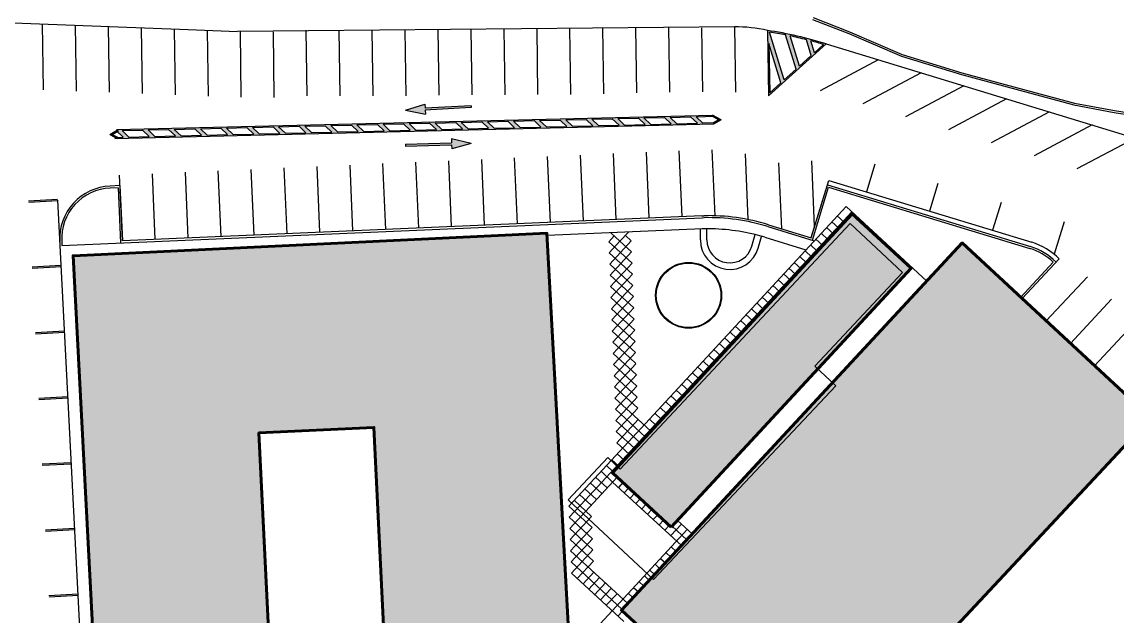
# Model space of a CAD drawing. Header units: millimetres. Extents: x 34038 to 35840, y 10511 to 10922.
# Drawn here: x 34283.9 to 34367, y 10828.1 to 10873.2 of the extents above; entities that cross this region are included whole.
import ezdxf

# ---------------------------------------------------------------- set-up
doc = ezdxf.new("R2010")
doc.units = ezdxf.units.MM
for name, color, linetype in [('GUIA', 7, 'Continuous'), ('MANTER', 150, 'Continuous'), ('MURO', 2, 'Continuous'), ('PINTURA AMARELA', 50, 'Continuous'), ('PINTURA BRANCA', 7, 'Continuous')]:
    doc.layers.add(name, color=color, linetype=linetype)
doc.layers.add('PROJEÇÃO DAS EDIFICAÇÕES', color=4, linetype='Continuous', lineweight=60)

msp = doc.modelspace()

# ---------------------------------------------------------------- hatches: boundary and pattern name
h = msp.add_hatch(color=256)
edge = h.paths.add_edge_path(flags=16)
edge.add_line((34341.7356025606, 10868.78863639218), (34340.62967386928, 10872.4165102948))
edge.add_arc((34335.93753673221, 10842.64604690482), 30.13796013945174, 78.69428869806109, 81.04326442354869, ccw=False)
edge.add_line((34341.84589973313, 10872.19918359141), (34342.63810395905, 10869.6004472901))
edge.add_line((34342.63810395905, 10869.6004472901), (34341.7356025606, 10868.78863639218))
h.paths.add_polyline_path([(34341.48946581557, 10868.56723342001), (34340.58169802777, 10871.54506290655), (34340.63463012697, 10867.79829840327)], flags=16)
edge = h.paths.add_edge_path()
edge.add_line((34344.92041368011, 10871.51890881932), (34340.53775144958, 10867.57665125964))
edge.add_line((34340.53775144959, 10867.57665125964), (34340.46759331721, 10872.54274941081))
edge.add_arc((34335.93753673221, 10842.64604690482), 30.23796013945174, 72.71812385419332, 81.38387750581688, ccw=False)
edge = h.paths.add_edge_path(flags=16)
edge.add_line((34343.78674210254, 10870.63366116019), (34343.41878707563, 10871.84069598074))
edge.add_arc((34335.93753673221, 10842.64604690482), 30.13796013945174, 75.62699752681537, 78.04478787051555)
edge.add_line((34342.18052516799, 10872.13030943177), (34342.88424070409, 10869.82185026227))
edge.add_line((34342.88424070409, 10869.82185026227), (34343.78674210254, 10870.63366116019))
edge = h.paths.add_edge_path(flags=16)
edge.add_line((34344.03287884757, 10870.85506413235), (34343.75969615145, 10871.75120904811))
edge.add_arc((34335.93753673247, 10842.64604690573), 30.13796013850405, 73.0530005150627, 74.95692919526351, ccw=False)
edge.add_line((34344.72235928957, 10871.47526010954), (34344.03287884757, 10870.85506413235))
for points in [[(34313.00716672142, 10866.48758730877), (34314.48469110008, 10866.94316025625), (34314.50091544884, 10866.64359929332), (34317.9957933496, 10866.83288336225), (34318.00390552399, 10866.68310288079), (34314.50902762322, 10866.49381881186), (34314.52525197199, 10866.19425784894)], [(34318.00537868206, 10863.9712000302), (34316.49588717134, 10864.30595423713), (34316.50390950937, 10864.00606151949), (34313.00516113691, 10863.91246757588), (34313.00917230592, 10863.76252121707), (34316.50792067838, 10863.85611516067), (34316.5159430164, 10863.55622244303)]]:
    msp.add_hatch(color=256).paths.add_polyline_path(points)
at = {"layer": 'MANTER'}
h = msp.add_hatch(color=170, dxfattribs=at)
h.dxf.hatch_style = 1
h.paths.add_polyline_path([(34328.70581433846, 10838.95768252281), (34330.93066963689, 10836.89162941968), (34349.11909891979, 10856.55930161624), (34346.87993176775, 10858.62516821286)])
h = msp.add_hatch(color=170, dxfattribs=at)
h.dxf.hatch_style = 1
h.paths.add_polyline_path([(34323.74329972029, 10857.15203635561), (34287.79418813705, 10855.43689553392), (34290.71862402627, 10799.68418662872), (34303.32285846674, 10800.29662328653), (34302.6239905159, 10814.67965438527), (34303.22328347835, 10814.70877388322), (34301.8975141541, 10841.99373007245), (34310.61971625318, 10842.4098684474), (34311.93178877336, 10815.40679892759), (34312.4922614161, 10815.43392260664), (34313.23965878603, 10800.85300571706), (34326.75591983976, 10801.5071156574)])
h = msp.add_hatch(color=170, dxfattribs=at)
h.dxf.hatch_style = 1
h.paths.add_polyline_path([(34362.36748617896, 10849.79214932854), (34355.23858878617, 10856.41162793499), (34329.38951992158, 10828.52255845835), (34336.50906910486, 10821.94373210104)])
h = msp.add_hatch(color=170, dxfattribs=at)
h.dxf.hatch_style = 1
h.paths.add_polyline_path([(34351.35826607184, 10854.49343501962), (34349.11909891979, 10856.55930161624), (34330.93066963689, 10836.89162941968), (34333.1555249353, 10834.82557631656)])
h = msp.add_hatch(color=170, dxfattribs=at)
h.dxf.hatch_style = 1
h.paths.add_polyline_path([(34369.54757086705, 10843.12514118315), (34362.36748617896, 10849.79214932854), (34336.50906910486, 10821.94373210104), (34343.62861828814, 10815.36490574374)])
at = {"layer": 'PINTURA AMARELA'}
h = msp.add_hatch(color=7, dxfattribs=at)
h.paths.add_polyline_path([(34333.08001073092, 10865.94636784261), (34334.63518839685, 10865.98407125963), (34335.1471285349, 10865.49636586379), (34333.59195086212, 10865.45866272944)], flags=16)
h.paths.add_polyline_path([(34331.10069333306, 10865.89838202653), (34332.655870999, 10865.93608544355), (34333.1678111302, 10865.44838033039), (34331.61263346426, 10865.41067691337)], flags=16)
h.paths.add_polyline_path([(34329.1213759352, 10865.85039621045), (34330.67655360114, 10865.88809962747), (34331.18849373234, 10865.40039451431), (34329.63331606641, 10865.36269109729)], flags=16)
h.paths.add_polyline_path([(34327.14205853735, 10865.80241039438), (34328.69723620328, 10865.8401138114), (34329.20917633448, 10865.35240869824), (34327.65399866855, 10865.31470528121)], flags=16)
h.paths.add_polyline_path([(34325.16274113949, 10865.7544245783), (34326.71791880543, 10865.79212799532), (34327.22985893663, 10865.30442288216), (34325.67468127069, 10865.26671946514)], flags=16)
h.paths.add_polyline_path([(34323.18342374163, 10865.70643876222), (34324.73860140757, 10865.74414217925), (34325.25054153876, 10865.25643706608), (34323.69536387283, 10865.21873364906)], flags=16)
h.paths.add_polyline_path([(34321.20410634378, 10865.65845294615), (34322.75928400971, 10865.69615636317), (34323.27122414091, 10865.20845125001), (34321.71604647498, 10865.17074783298)], flags=16)
h.paths.add_polyline_path([(34319.22478894592, 10865.61046713007), (34320.77996661185, 10865.64817054709), (34321.29190674306, 10865.16046543393), (34319.73672907712, 10865.12276201691)], flags=16)
h.paths.add_polyline_path([(34317.24547154806, 10865.56248131399), (34318.800649214, 10865.60018473102), (34319.31258934519, 10865.11247961786), (34317.75741167926, 10865.07477620083)], flags=16)
h.paths.add_polyline_path([(34315.26615415021, 10865.51449549792), (34316.82133181614, 10865.55219891494), (34317.33327194734, 10865.06449380178), (34315.77809428141, 10865.02679038476)], flags=16)
h.paths.add_polyline_path([(34313.28683675235, 10865.46650968184), (34314.84201441828, 10865.50421309886), (34315.35395454949, 10865.0165079857), (34313.79877688355, 10864.97880456868)], flags=16)
h.paths.add_polyline_path([(34311.30751935449, 10865.41852386576), (34312.86269702043, 10865.45622728279), (34313.37463715162, 10864.96852216963), (34311.81945948569, 10864.9308187526)], flags=16)
h.paths.add_polyline_path([(34309.32820195664, 10865.37053804969), (34310.88337962257, 10865.40824146671), (34311.39531975377, 10864.92053635355), (34309.84014208784, 10864.88283293653)], flags=16)
h.paths.add_polyline_path([(34307.34888455878, 10865.32255223361), (34308.90406222471, 10865.36025565063), (34309.41600235591, 10864.87255053747), (34307.86082468997, 10864.83484712045)], flags=16)
h.paths.add_polyline_path([(34305.36956716092, 10865.27456641753), (34306.92474482686, 10865.31226983456), (34307.43668495805, 10864.8245647214), (34305.88150729212, 10864.78686130437)], flags=16)
h.paths.add_polyline_path([(34303.39024976306, 10865.22658060146), (34304.945427429, 10865.26428401848), (34305.4573675602, 10864.77657890532), (34303.90218989427, 10864.7388754883)], flags=16)
h.paths.add_polyline_path([(34301.41093236521, 10865.17859478538), (34302.96611003114, 10865.2162982024), (34303.47805016234, 10864.72859308924), (34301.92287249641, 10864.69088967222)], flags=16)
h.paths.add_polyline_path([(34299.43161496735, 10865.1306089693), (34300.98679263329, 10865.16831238633), (34301.49873276448, 10864.68060727317), (34299.94355509855, 10864.64290385614)], flags=16)
h.paths.add_polyline_path([(34297.45229756949, 10865.08262315323), (34299.00747523543, 10865.12032657025), (34299.51941536662, 10864.63262145709), (34297.9642377007, 10864.59491804007)], flags=16)
h.paths.add_polyline_path([(34295.47298017164, 10865.03463733715), (34297.02815783757, 10865.07234075418), (34297.54009796877, 10864.58463564101), (34295.98492030284, 10864.54693222399)], flags=16)
h.paths.add_polyline_path([(34293.49366277378, 10864.98665152108), (34295.04884043971, 10865.0243549381), (34295.56078057092, 10864.53664982494), (34294.00560290498, 10864.49894640791)], flags=16)
h.paths.add_polyline_path([(34291.51434537592, 10864.938665705), (34293.06952304186, 10864.97636912202), (34293.58146317305, 10864.48866400886), (34292.02628550712, 10864.45096059184)], flags=16)
edge = h.paths.add_edge_path(flags=17)
edge.add_line((34290.56515165958, 10864.9156540974), (34290.56609116179, 10864.91567687434))
edge.add_line((34290.66270304969, 10865.01804847943), (34290.66267144492, 10865.01898772611))
h.paths.add_polyline_path([(34336.56535451292, 10865.53074879349), (34336.84492372996, 10865.69235652154), (34336.84211687237, 10865.80813369348), (34336.46184318071, 10866.02835569868), (34335.05932812877, 10865.99435365868), (34335.57126825998, 10865.50664854552)])
h.paths.add_polyline_path([(34290.68059980101, 10864.59209408663), (34290.96908774212, 10864.42533080266), (34290.96908774212, 10864.32530133288), (34336.38468221251, 10865.42630939812), (34336.94357064957, 10865.74938034099), (34336.29605496196, 10866.12436605851), (34291.090205644, 10865.02841268928), (34291.090205644, 10864.92838330595), (34291.04749808943, 10864.92734787537), (34290.67899960496, 10864.71394506328)])
h.paths.add_polyline_path([(34290.68059980101, 10864.59209408663), (34290.96908774212, 10864.42533080266), (34291.6021457752, 10864.44067819278), (34291.090205644, 10864.92838330595), (34291.04749817037, 10864.92734792224), (34290.67899960496, 10864.71394506328)])
for points in [[(34336.84211687237, 10865.80813369348), (34336.46184318071, 10866.02835569868), (34336.2703178425, 10866.02371243143), (34336.74389121211, 10865.74945923077), (34336.35679154697, 10865.52569247249), (34336.56535451292, 10865.53074879349), (34336.84492372996, 10865.69235652154)], [(34290.77417795927, 10864.65350586154), (34291.15017609439, 10864.87125182999), (34291.090205644, 10864.92838330595), (34291.090205644, 10864.95208043908), (34290.57449852181, 10864.65342697176), (34290.96908774212, 10864.42533080266), (34291.16086087646, 10864.4299800085)], [(34290.67595229901, 10864.71218032426), (34291.05622599067, 10864.93240232945), (34291.24775132888, 10864.9277590622), (34290.77417795927, 10864.65350586154), (34291.16127762441, 10864.42973910326), (34290.95271465846, 10864.43479542426), (34290.67314544141, 10864.59640315231)]]:
    msp.add_hatch(color=7, dxfattribs=at).paths.add_polyline_path(points)

# ---------------------------------------------------------------- linework, layer by layer
for p, q in [((34313.00716672142, 10866.48758730877), (34314.48469110008, 10866.94316025625)), ((34314.48469110008, 10866.94316025625), (34314.50091544884, 10866.64359929332)), ((34317.9957933496, 10866.83288336225), (34314.50091544884, 10866.64359929332)), ((34317.9957933496, 10866.83288336225), (34318.00390552399, 10866.68310288079)), ((34313.00716672142, 10866.48758730877), (34314.52525197199, 10866.19425784894)), ((34318.00390552399, 10866.68310288079), (34314.50902762322, 10866.49381881186)), ((34314.50902762322, 10866.49381881186), (34314.52525197199, 10866.19425784894)), ((34316.49588717134, 10864.30595423713), (34316.50390950937, 10864.00606151949)), ((34318.00537868206, 10863.9712000302), (34316.49588717134, 10864.30595423713)), ((34313.00516113691, 10863.91246757588), (34316.50390950937, 10864.00606151949)), ((34313.00516113691, 10863.91246757588), (34313.00917230592, 10863.76252121707)), ((34313.00917230592, 10863.76252121707), (34316.50792067838, 10863.85611516067)), ((34316.50792067838, 10863.85611516067), (34316.5159430164, 10863.55622244303)), ((34318.00537868206, 10863.9712000302), (34316.5159430164, 10863.55622244303)), ((34345.75870819393, 10858.46451522995), (34346.2834268463, 10857.97964844815)), ((34344.94429275175, 10857.58319434827), (34345.46901894247, 10857.09832060065)), ((34345.35150047284, 10858.02385478911), (34345.87622289438, 10857.5389845244)), ((34329.68582608851, 10856.97956901674), (34330.12649416355, 10856.57236925279)), ((34344.53708503066, 10857.14253390744), (34345.06181499056, 10856.6576566769)), ((34286.93631889135, 10856.53518862875), (34286.95277650045, 10856.21599092041)), ((34328.43074243109, 10856.5054477473), (34330.19341473125, 10854.87664869149)), ((34343.72266958848, 10856.26121302576), (34344.24740708675, 10855.77632882939)), ((34344.12987730958, 10856.7018734666), (34344.65461103866, 10856.21699275314)), ((34328.46420278504, 10855.65758754252), (34330.22687508519, 10854.0287884867)), ((34342.90825414631, 10855.37989214409), (34343.43299918293, 10854.89500098189)), ((34343.31546186739, 10855.82055258493), (34343.84020313484, 10855.33566490564)), ((34328.49766313899, 10854.80972733772), (34330.25789215487, 10853.18318600113)), ((34342.09383870413, 10854.49857126241), (34342.61859127911, 10854.01367313439)), ((34342.50104642522, 10854.93923170325), (34343.02579523102, 10854.45433705814)), ((34328.53112349294, 10853.96186713293), (34330.2937957931, 10852.33306807712)), ((34341.27942326195, 10853.61725038074), (34341.80418337529, 10853.13234528689)), ((34341.68663098304, 10854.05791082158), (34342.2113873272, 10853.57300921064)), ((34328.56458384689, 10853.11400692814), (34330.32725614704, 10851.48520787233)), ((34340.46500781977, 10852.73592949907), (34340.98977547148, 10852.25101743938)), ((34340.87221554086, 10853.1765899399), (34341.39697942339, 10852.69168136313)), ((34328.59804420084, 10852.26614672335), (34330.360716501, 10850.63734766754)), ((34339.6505923776, 10851.85460861739), (34340.17536756766, 10851.36968959188)), ((34340.05780009869, 10852.29526905823), (34340.58257151957, 10851.81035351563)), ((34328.63150455479, 10851.41828651856), (34330.39417685494, 10849.78948746275)), ((34338.83617693542, 10850.97328773572), (34339.36095966384, 10850.48836174438)), ((34339.2433846565, 10851.41394817655), (34339.76816361575, 10850.92902566813)), ((34328.66496490874, 10850.57042631377), (34330.42763720889, 10848.94162725796)), ((34338.02176149324, 10850.09196685404), (34338.54655176002, 10849.60703389688)), ((34338.42896921433, 10850.53262729488), (34338.95375571193, 10850.04769782063)), ((34328.69842526269, 10849.72256610899), (34330.46109756285, 10848.09376705317)), ((34337.61455377215, 10849.65130641321), (34338.13934780812, 10849.16636997313)), ((34328.73188561664, 10848.87470590419), (34329.61322176672, 10848.06030637629)), ((34336.80013832997, 10848.76998553153), (34337.3249399043, 10848.28504212562)), ((34337.20734605107, 10849.21064597237), (34337.73214385621, 10848.72570604937)), ((34328.76534597059, 10848.02684569941), (34330.52801827074, 10846.39804664359)), ((34329.61322176672, 10848.06030637629), (34330.49211463252, 10847.2481645676)), ((34335.9857228878, 10847.88866464986), (34336.51053200047, 10847.40371427812)), ((34336.39293060888, 10848.3293250907), (34336.91773595238, 10847.84437820187)), ((34328.79880632454, 10847.17898549461), (34330.5614786247, 10845.5501864388)), ((34335.17130744562, 10847.00734376819), (34335.69612409666, 10846.52238643062)), ((34335.57851516671, 10847.44800420902), (34336.10332804856, 10846.96305035437)), ((34328.83226667849, 10846.33112528982), (34330.59493897864, 10844.70232623401)), ((34334.35689200344, 10846.12602288651), (34334.88171619284, 10845.64105858311)), ((34334.76409972453, 10846.56668332735), (34335.28892014475, 10846.08172250687)), ((34328.86572703244, 10845.48326508503), (34330.62595604832, 10843.85672374843)), ((34333.54247656126, 10845.24470200484), (34334.06730828902, 10844.75973073561)), ((34333.94968428235, 10845.68536244567), (34334.47451224093, 10845.20039465936)), ((34328.89918738639, 10844.63540488024), (34330.65941640227, 10843.00886354365)), ((34332.72806111909, 10844.36338112316), (34333.2529003852, 10843.87840288811)), ((34333.13526884017, 10844.804041564), (34333.66010433711, 10844.31906681186)), ((34328.93179349776, 10843.78662025558), (34331.21688062566, 10841.67508326935)), ((34331.9136456769, 10843.48206024149), (34332.43849248139, 10842.99707504061)), ((34332.32085339799, 10843.92272068233), (34332.84569643329, 10843.43773896436)), ((34328.96525385171, 10842.93876005079), (34330.80967667375, 10841.2344193456)), ((34330.65856215969, 10843.00793912377), (34331.62408457757, 10842.1157471931)), ((34331.50643795582, 10843.04139980065), (34332.03128852948, 10842.55641111686)), ((34328.99627092139, 10842.09315756521), (34330.40247272184, 10840.79375542185)), ((34329.02973127533, 10841.24529736042), (34329.99526876993, 10840.3530914981)), ((34329.06319162928, 10840.39743715563), (34329.58806481802, 10839.91242757435)), ((34328.24877618711, 10839.51611627396), (34328.7736569142, 10839.03109972684)), ((34328.6559839082, 10839.95677671479), (34329.18086086611, 10839.4717636506)), ((34327.4354334606, 10838.63380414832), (34328.31676932053, 10837.81940488852)), ((34327.84299875358, 10839.0741341745), (34328.72433461351, 10838.25973491471)), ((34326.62030287464, 10837.75314409595), (34327.50163873457, 10836.93874483616)), ((34327.02786816762, 10838.19347412214), (34327.90920402755, 10837.37907486234)), ((34328.72283573601, 10838.26098234862), (34333.94394194269, 10833.43641407295)), ((34325.80552972038, 10836.87215347722), (34327.12753351027, 10835.65055458752)), ((34326.21273758166, 10837.31281406977), (34327.09407344159, 10836.49841480997)), ((34325.39832185909, 10836.43149288467), (34327.16099357895, 10834.80269436507)), ((34325.43178192776, 10835.58363266222), (34327.19445364763, 10833.95483414262)), ((34333.64103803544, 10835.35016780419), (34334.75965787232, 10834.31650605437)), ((34325.46524199645, 10834.73577243977), (34327.22791371631, 10833.10697392017)), ((34333.23350626153, 10834.90983426948), (34334.35180683374, 10833.87646753651)), ((34325.49870206512, 10833.88791221731), (34327.26137378499, 10832.25911369772)), ((34325.53216213381, 10833.04005199487), (34329.86536229447, 10829.03595416583)), ((34332.75583294431, 10832.90053633333), (34333.12826479648, 10832.55636393574)), ((34333.16303389054, 10833.34118944274), (34333.53612273808, 10832.9964099014)), ((34325.56562220248, 10832.19219177241), (34329.45749740342, 10828.59590070227)), ((34331.94143105186, 10832.01923011452), (34332.31254891329, 10831.67627200443)), ((34332.34863199809, 10832.45988322393), (34332.72040685488, 10832.11631797009)), ((34325.59908227117, 10831.34433154996), (34329.56737966197, 10827.67742248084)), ((34331.12702915941, 10831.1379238957), (34331.49683303009, 10830.79618007312)), ((34331.53423010564, 10831.57857700511), (34331.90469097169, 10831.23622603878)), ((34330.31262726696, 10830.25661767689), (34330.6811171469, 10829.91608814181)), ((34330.71982821319, 10830.6972707863), (34331.0889750885, 10830.35613410747)), ((34329.90542632074, 10829.81596456748), (34330.2732592053, 10829.47604217616))]:
    msp.add_line(p, q)
at = {"linetype": 'Continuous'}
for p, q in [((34345.00772818147, 10860.82979182801), (34345.10966040671, 10861.16416993849)), ((34345.10930343584, 10861.16381906425), (34360.50541777421, 10856.47043527018)), ((34346.86414078034, 10858.77669166144), (34326.65340551163, 10836.90561443987)), ((34346.42270814961, 10859.18306376926), (34331.50643795582, 10843.04139980065)), ((34328.83795015218, 10856.94610818814), (34328.43074243109, 10856.5054477473)), ((34330.12649416355, 10856.57236925279), (34328.49766313899, 10854.80972733772)), ((34330.1599543773, 10855.72450889628), (34328.53112349294, 10853.96186713293)), ((34330.19341473125, 10854.87664869149), (34328.56458384689, 10853.11400692814)), ((34330.22687508519, 10854.0287884867), (34328.59804420084, 10852.26614672335)), ((34330.26033543915, 10853.18092828191), (34328.63150455479, 10851.41828651856)), ((34330.2937957931, 10852.33306807712), (34328.66496490874, 10850.57042631377)), ((34330.32725614704, 10851.48520787233), (34328.69842526269, 10849.72256610899)), ((34330.360716501, 10850.63734766754), (34328.73188561664, 10848.87470590419)), ((34330.39417685494, 10849.78948746275), (34328.76534597059, 10848.02684569941)), ((34330.02042948781, 10848.50096681713), (34328.79795208196, 10847.17806107474)), ((34330.42763720889, 10848.94162725796), (34330.02042948781, 10848.50096681713)), ((34330.46109756285, 10848.09376705317), (34328.83226667849, 10846.33112528982)), ((34330.49455791679, 10847.24590684838), (34328.86572703244, 10845.48326508503)), ((34330.52801827074, 10846.39804664359), (34328.89918738639, 10844.63540488024)), ((34330.5614786247, 10845.5501864388), (34328.93179349776, 10843.78662025558)), ((34330.59493897864, 10844.70232623401), (34328.96525385171, 10842.93876005079)), ((34330.62595604832, 10843.85672374843), (34328.99627092139, 10842.09315756521)), ((34331.50643795582, 10843.04139980065), (34325.39832185909, 10836.43149288467)), ((34330.65856215969, 10843.00793912377), (34329.02973127533, 10841.24529736042)), ((34329.06145824657, 10838.62742320191), (34325.46524199645, 10834.73577243977)), ((34329.50112407391, 10838.21913914516), (34329.16350366598, 10837.85378271872)), ((34329.94078990125, 10837.81085508842), (34329.60417159594, 10837.44658308882)), ((34326.65340551163, 10836.90561443987), (34325.43178192776, 10835.58363266222)), ((34330.38045572859, 10837.40257103167), (34330.04483952591, 10837.03938345892)), ((34330.82012155593, 10836.99428697492), (34330.48550745587, 10836.63218382902)), ((34331.25978738327, 10836.58600291818), (34330.92617538584, 10836.22498419913)), ((34331.6994532106, 10836.17771886143), (34331.3668433158, 10835.81778456923)), ((34327.12753351027, 10835.65055458752), (34325.49870206512, 10833.88791221731)), ((34332.13911903794, 10835.76943480468), (34331.80751124577, 10835.41058493933)), ((34332.57878486528, 10835.36115074794), (34332.24817917574, 10835.00338530943)), ((34327.16099357895, 10834.80269436507), (34325.53216213381, 10833.04005199487)), ((34334.38458485806, 10834.66309263852), (34325.83330275193, 10825.40930999281)), ((34333.01845069262, 10834.95286669119), (34332.6888471057, 10834.59618567953)), ((34333.9439169281, 10835.07029226842), (34333.12951503567, 10834.18898604963)), ((34327.19445364763, 10833.95483414262), (34325.56562220248, 10832.19219177241)), ((34327.22791371631, 10833.10697392017), (34325.59908227117, 10831.34433154996)), ((34327.26137378499, 10832.25911369772), (34326.03975020113, 10830.93713192007)), ((34327.29483385367, 10831.41125347527), (34326.4804181311, 10830.52993229017)), ((34327.73550178364, 10831.00405384537), (34326.92108606106, 10830.12273266027)), ((34328.1761697136, 10830.59685421547), (34327.36175399103, 10829.71553303037)), ((34328.61683764357, 10830.18965458557), (34327.802421921, 10829.30833340047)), ((34329.05750557353, 10829.78245495568), (34328.24308985096, 10828.90113377057)), ((34329.465465063, 10828.45238127645), (34329.12674720788, 10828.0846620167))]:
    msp.add_line(p, q, dxfattribs=at)
at = {"color": 7}
for p, q in [((34328.58658545058, 10857.17838198548), (34329.27861822722, 10856.53890842419)), ((34329.27861822722, 10856.53890842419), (34330.1599543773, 10855.72450889628))]:
    msp.add_line(p, q, dxfattribs=at)
at = {"color": 7, "linetype": 'Continuous'}
for p, q in [((34329.92330738261, 10857.23655975226), (34329.27861822722, 10856.53890842419)), ((34335.37557922845, 10856.63802600777), (34335.37757449177, 10857.48590232973)), ((34335.87557784401, 10856.63684938699), (34335.8775723123, 10857.4843878682)), ((34339.27858381885, 10856.15530966493), (34339.53232100872, 10857.04174865831)), ((34339.75927856779, 10856.01771403151), (34340.01557560485, 10856.91309593293)), ((34329.27861822722, 10856.53890842419), (34328.46420278504, 10855.65758754252))]:
    msp.add_line(p, q, dxfattribs=at)
at = {"ltscale": 0.7}
msp.add_lwpolyline([(34344.06291792054, 10847.05542986401), (34350.71082059086, 10854.1755996604), (34346.72724225388, 10857.89495493156), (34329.29745626753, 10839.22695663314), (34328.34773061089, 10840.11368881922), (34325.34494837362, 10836.89758887744), (34331.81378195124, 10830.85782055108), (34345.66349110608, 10845.56101960997)], close=True, dxfattribs=at)
at = {"color": 7, "linetype": 'Continuous'}
for radius in [2.5, 2.45]:
    msp.add_circle((34334.48230559355, 10852.43524727133), radius, dxfattribs=at)
msp.add_arc((34338.04262985912, 10861.93310986506), 10.88323936444498, 77.12549631547799, 90.41668114084004)
for radius in [2.234999999999779, 1.734999999999779]:
    msp.add_arc((34337.61057304001, 10856.63276651291), radius, 179.8651690666283, 344.0265872613231, dxfattribs=at)
at = {"linetype": 'Continuous'}
msp.add_arc((34359.04744629017, 10851.6877248303), 5, 44.68153579458118, 73.04657162181054, dxfattribs=at)
at = {"layer": 'GUIA'}
for p, q in [((34337.96348265732, 10872.81606143089), (34300.28125523323, 10872.47253991808)), ((34291.35429737896, 10860.76215688707), (34290.60728879365, 10860.72964565904)), ((34291.35429737896, 10860.76215688707), (34290.60728879365, 10860.72964565904)), ((34286.62535489734, 10859.65324418828), (34289.71997100749, 10799.6327172319)), ((34335.49578882474, 10858.48003593538), (34291.53691645967, 10856.5661289477)), ((34335.49578882474, 10858.48003593538), (34335.6406839783, 10858.48089817425)), ((34352.55956156753, 10853.52117270729), (34346.42270814961, 10859.18306376926)), ((34286.95277650045, 10856.21599092041), (34335.50231105752, 10858.33017780087)), ((34335.50231105752, 10858.33017780087), (34335.65907034175, 10858.33121413358)), ((34335.5387848832, 10857.48022696885), (34323.75216832765, 10856.96725109948))]:
    msp.add_line(p, q, dxfattribs=at)
at = {"layer": 'GUIA', "linetype": 'Continuous'}
for p, q in [((34344.92041368011, 10871.51890881932), (34385.21154260221, 10859.23647655284)), ((34291.35429737896, 10860.76215688707), (34291.53691645866, 10856.56612897108)), ((34291.35429737896, 10860.76215688707), (34291.53691645967, 10856.5661289477)), ((34343.78254938537, 10856.81155256396), (34345.00724543196, 10860.82902933346)), ((34343.78303542665, 10856.81231405504), (34345.00772818147, 10860.82979182801)), ((34345.00724543196, 10860.82902933346), (34360.40335977032, 10856.13564553939)), ((34340.54943712801, 10857.79714128717), (34343.78254938537, 10856.81155256396)), ((34340.25832884869, 10856.84135780226), (34343.37953222104, 10855.88988641338)), ((34359.78452655266, 10852.19053508801), (34362.59207256045, 10855.2141429286)), ((34361.61653742532, 10850.48943657162), (34364.73294990734, 10853.84568049033)), ((34363.44854829798, 10848.78833805524), (34366.56496078, 10852.14458197395)), ((34365.28055917063, 10847.08723953885), (34368.39697165266, 10850.44348345756))]:
    msp.add_line(p, q, dxfattribs=at)
at = {"layer": 'GUIA', "color": 7}
msp.add_line((34291.21097716959, 10860.60577732576), (34290.61381090365, 10860.57978751919), dxfattribs=at)
msp.add_line((34291.21097716959, 10860.60577732576), (34290.61381090365, 10860.57978751919), dxfattribs=at)
at = {"layer": 'GUIA', "color": 7, "linetype": 'Continuous'}
for p, q in [((34291.21097716959, 10860.60577732576), (34291.3940399359, 10856.40975289282)), ((34291.21106223059, 10860.60345868887), (34291.39358042879, 10856.40974872123)), ((34343.88277774872, 10856.62509367905), (34345.10721674486, 10860.64173902293)), ((34345.10721674486, 10860.64173902293), (34360.3596206258, 10855.99216422619)), ((34340.50618333478, 10857.65441878012), (34344.02021132794, 10856.58319826151)), ((34359.6746059003, 10852.292600999), (34362.14442672173, 10854.95249315386))]:
    msp.add_line(p, q, dxfattribs=at)
at = {"layer": 'GUIA', "linetype": 'Continuous'}
msp.add_lwpolyline([(34264.00960401986, 10873.85069077954), (34296.53613418937, 10872.61483677031), (34296.53613418937, 10872.61483677031), (34300.28125523323, 10872.47253991808)], dxfattribs=at)
at = {"layer": 'GUIA'}
msp.add_arc((34290.7812117267, 10856.7334285962), 4, 92.49204816083676, 182.9515165031247, dxfattribs=at)
msp.add_arc((34290.7812117267, 10856.7334285962), 4, 92.49204816083676, 182.9515165031247, dxfattribs=at)
at = {"layer": 'GUIA', "color": 7}
msp.add_arc((34290.7812117267, 10856.7334285962), 3.85, 92.49204816083676, 182.9515165031247, dxfattribs=at)
msp.add_arc((34290.7812117267, 10856.7334285962), 3.85, 92.49204816083676, 182.9515165031247, dxfattribs=at)
at = {"layer": 'GUIA', "linetype": 'Continuous'}
for centre, radius, start, end in [((34335.94224723845, 10842.68377629715), 15.8, 73.04657162181054, 91.09362982786631), ((34335.94224723845, 10842.68377629715), 14.8, 75.96157564445075, 91.62068451618894), ((34335.94274485552, 10842.68453136418), 14.8, 90.25230565757205, 91.62073146208748), ((34335.94274485552, 10842.68453136418), 14.8, 73.04661856806858, 75.96262388794908), ((34359.04744629017, 10851.6877248303), 4.65, 44.68153579458118, 73.04657162181054)]:
    msp.add_arc(centre, radius, start, end, dxfattribs=at)
at = {"layer": 'GUIA', "color": 7, "linetype": 'Continuous'}
for centre, radius, start, end in [((34335.94224723845, 10842.68377629715), 15.65, 73.04657162181054, 91.03678763702709), ((34359.04744629017, 10851.6877248303), 4.5, 46.51079683625468, 73.04657162181054)]:
    msp.add_arc(centre, radius, start, end, dxfattribs=at)
at = {"layer": 'MANTER'}
msp.add_lwpolyline([(34313.2382356995, 10800.85293684779), (34326.75591983976, 10801.5071156574), (34323.74329972029, 10857.15203635561), (34287.79418813705, 10855.43689553392), (34290.71862402627, 10799.68418662872), (34303.32285846674, 10800.29662328653), (34302.6239905159, 10814.67965438527), (34303.22328347835, 10814.70877388322), (34301.8975141541, 10841.99373007245), (34310.61971625318, 10842.4098684474), (34311.93178877336, 10815.40679892759), (34312.4922614161, 10815.43392260664), (34313.23971830565, 10800.85184455353)], dxfattribs=at)
at = {"layer": 'MURO', "color": 2}
for p, q in [((34343.89326001915, 10873.38015375731), (34346.62586854488, 10872.3084428564)), ((34343.92416743849, 10873.52915578806), (34346.68284012027, 10872.44722269839)), ((34346.62586854488, 10872.3084428564), (34350.63374254228, 10870.58874042255)), ((34346.68284012027, 10872.44722269839), (34350.68559572052, 10870.72971647131)), ((34350.63374254228, 10870.58874042255), (34355.17035279763, 10869.18742993195)), ((34350.68559572052, 10870.72971647131), (34355.21200238833, 10869.33155776)), ((34355.17035279763, 10869.18742993195), (34363.70961732525, 10866.8880327659)), ((34355.21200238833, 10869.33155776), (34363.74314055713, 10867.03434880658)), ((34363.70961732525, 10866.8880327659), (34366.74973412286, 10866.31148356861)), ((34363.74314055713, 10867.03434880658), (34366.77491804309, 10866.45938113518)), ((34366.74973412286, 10866.31148356861), (34372.71000218212, 10865.41127297559)), ((34366.77491804309, 10866.45938113518), (34372.74686628503, 10865.55740642282))]:
    msp.add_line(p, q, dxfattribs=at)
at = {"layer": 'PINTURA AMARELA', "color": 7}
for p, q in [((34291.090205644, 10865.02841268928), (34336.29605496196, 10866.12436605851)), ((34329.1213759352, 10865.85039621045), (34330.67655360114, 10865.88809962747)), ((34330.67655360114, 10865.88809962747), (34331.18849373234, 10865.40039451431)), ((34331.10069333306, 10865.89838202653), (34332.655870999, 10865.93608544355)), ((34331.10069333306, 10865.89838202653), (34331.61263346426, 10865.41067691337)), ((34332.655870999, 10865.93608544355), (34333.1678111302, 10865.44838033039)), ((34333.08001073092, 10865.94636784261), (34334.63518839685, 10865.98407125963)), ((34333.08001073092, 10865.94636784261), (34333.59195086212, 10865.45866272944)), ((34334.63518839685, 10865.98407125963), (34335.14712852805, 10865.49636614647)), ((34335.05932812877, 10865.99435365868), (34336.46184318071, 10866.02835569868)), ((34335.57126825998, 10865.50664854552), (34335.05932812877, 10865.99435365868)), ((34336.38468221251, 10865.42630939812), (34290.96908774212, 10864.32530133288)), ((34336.38468084853, 10865.42630860966), (34290.96908774212, 10864.32524000675)), ((34291.090205644, 10865.02521717269), (34291.22201420942, 10865.02841268928)), ((34295.47298017164, 10865.03463733715), (34297.0281581271, 10865.07234047835)), ((34295.47298017164, 10865.03463733715), (34295.98492030284, 10864.54693222399)), ((34297.02815783757, 10865.07234075418), (34297.54009796877, 10864.58463564101)), ((34297.45229756949, 10865.08262315323), (34299.00747523543, 10865.12032657025)), ((34297.45229756949, 10865.08262315323), (34297.9642377007, 10864.59491804007)), ((34299.00747523543, 10865.12032657025), (34299.51941536662, 10864.63262145709)), ((34299.43161496735, 10865.1306089693), (34300.98679263329, 10865.16831238633)), ((34299.43161496735, 10865.1306089693), (34299.94355509855, 10864.64290385614)), ((34300.98679263329, 10865.16831238633), (34301.49873276448, 10864.68060727317)), ((34301.41093236521, 10865.17859478538), (34302.96611003114, 10865.2162982024)), ((34301.41093236521, 10865.17859478538), (34301.92287249641, 10864.69088967222)), ((34302.96611003114, 10865.2162982024), (34303.47805016234, 10864.72859308924)), ((34303.39024976306, 10865.22658060146), (34304.945427429, 10865.26428401848)), ((34303.39024976306, 10865.22658060146), (34303.90218989427, 10864.7388754883)), ((34304.945427429, 10865.26428401848), (34305.4573675602, 10864.77657890532)), ((34305.36956716092, 10865.27456641753), (34306.92474482686, 10865.31226983456)), ((34305.36956716092, 10865.27456641753), (34305.88150729212, 10864.78686130437)), ((34306.92474482686, 10865.31226983456), (34307.43668495805, 10864.8245647214)), ((34307.34888455878, 10865.32255223361), (34308.90406222471, 10865.36025565063)), ((34307.34888455878, 10865.32255223361), (34307.86082468997, 10864.83484712045)), ((34308.90406222471, 10865.36025565063), (34309.41600235591, 10864.87255053747)), ((34309.32820195664, 10865.37053804969), (34310.88337962257, 10865.40824146671)), ((34309.32820195664, 10865.37053804969), (34309.84014208784, 10864.88283293653)), ((34310.88337962257, 10865.40824146671), (34311.39531975377, 10864.92053635355)), ((34311.30751935449, 10865.41852386576), (34312.86269702043, 10865.45622728279)), ((34311.30751935449, 10865.41852386576), (34311.81945948569, 10864.9308187526)), ((34312.86269702043, 10865.45622728279), (34313.37463715162, 10864.96852216963)), ((34313.28683675235, 10865.46650968184), (34314.84201441828, 10865.50421309886)), ((34313.28683675235, 10865.46650968184), (34313.79877688355, 10864.97880456868)), ((34314.84201441828, 10865.50421309886), (34315.35395454949, 10865.0165079857)), ((34315.26615415021, 10865.51449549792), (34316.82133181614, 10865.55219891494)), ((34315.26615415021, 10865.51449549792), (34315.77809428141, 10865.02679038476)), ((34315.77809427455, 10865.02679066743), (34317.33327194734, 10865.06449380178)), ((34316.82133181614, 10865.55219891494), (34317.33327194734, 10865.06449380178)), ((34317.24547154806, 10865.56248131399), (34318.80064950352, 10865.6001844552)), ((34317.24547154806, 10865.56248131399), (34317.75741167926, 10865.07477620083)), ((34317.75741167926, 10865.07477620083), (34319.31258934519, 10865.11247961786)), ((34318.800649214, 10865.60018473102), (34319.31258934519, 10865.11247961786)), ((34319.22478894592, 10865.61046713007), (34320.77996661871, 10865.64817026442)), ((34319.22478894592, 10865.61046713007), (34319.73672907712, 10865.12276201691)), ((34319.73672907712, 10865.12276201691), (34321.29190674306, 10865.16046543393)), ((34320.77996661185, 10865.64817054709), (34321.29190674306, 10865.16046543393)), ((34321.20410634378, 10865.65845294615), (34322.75928400971, 10865.69615636317)), ((34321.20410634378, 10865.65845294615), (34321.71604647498, 10865.17074783298)), ((34321.71604647498, 10865.17074783298), (34323.27122414091, 10865.20845125001)), ((34322.75928400971, 10865.69615636317), (34323.27122414091, 10865.20845125001)), ((34323.18342374163, 10865.70643876222), (34324.73860140757, 10865.74414217925)), ((34323.18342374163, 10865.70643876222), (34323.69536387283, 10865.21873364906)), ((34323.69536387283, 10865.21873364906), (34325.25054153876, 10865.25643706608)), ((34324.73860140757, 10865.74414217925), (34325.25054153876, 10865.25643706608)), ((34325.16274113949, 10865.7544245783), (34326.71791880543, 10865.79212799532)), ((34325.16274113949, 10865.7544245783), (34325.67468127069, 10865.26671946514)), ((34325.67468127069, 10865.26671946514), (34327.22985893663, 10865.30442288216)), ((34326.71791880543, 10865.79212799532), (34327.22985893663, 10865.30442288216)), ((34327.14205853735, 10865.80241039438), (34328.69723620328, 10865.8401138114)), ((34327.14205853735, 10865.80241039438), (34327.65399866855, 10865.31470528121)), ((34327.65399866855, 10865.31470528121), (34329.20917633448, 10865.35240869824)), ((34328.69723620328, 10865.8401138114), (34329.20917633448, 10865.35240869824)), ((34329.1213759352, 10865.85039621045), (34329.63331606641, 10865.36269109729)), ((34329.63331606641, 10865.36269109729), (34331.18849373234, 10865.40039451431)), ((34331.61263346426, 10865.41067691337), (34333.1678111302, 10865.44838033039)), ((34333.59195086212, 10865.45866272944), (34335.1471285349, 10865.49636586379)), ((34336.56535451292, 10865.53074879349), (34335.57126825998, 10865.50664854552)), ((34290.96908774212, 10864.42533080266), (34291.6021457752, 10864.44067819278)), ((34291.090205644, 10864.92838330595), (34291.6021457752, 10864.44067819278)), ((34291.51434537592, 10864.938665705), (34293.06952304186, 10864.97636912202)), ((34291.51434537592, 10864.938665705), (34292.02628550712, 10864.45096059184)), ((34292.02628550712, 10864.45096059184), (34293.58146317305, 10864.48866400886)), ((34293.06952304186, 10864.97636912202), (34293.58146317305, 10864.48866400886)), ((34293.49366277378, 10864.98665152108), (34295.04884043971, 10865.0243549381)), ((34293.49366277378, 10864.98665152108), (34294.00560290498, 10864.49894640791)), ((34294.00560290498, 10864.49894640791), (34295.56078057092, 10864.53664982494)), ((34295.04884043971, 10865.0243549381), (34295.56078057092, 10864.53664982494)), ((34295.98492030284, 10864.54693222399), (34297.54009796877, 10864.58463564101)), ((34297.9642377007, 10864.59491804007), (34299.51941536662, 10864.63262145709)), ((34299.94355509855, 10864.64290385614), (34301.49873276448, 10864.68060727317)), ((34301.92287249641, 10864.69088967222), (34303.47805016234, 10864.72859308924)), ((34303.90219017008, 10864.73887577782), (34305.4573675602, 10864.77657890532)), ((34305.88150728527, 10864.78686158704), (34307.43668495805, 10864.8245647214)), ((34307.86082468997, 10864.83484712045), (34309.41600235591, 10864.87255053747)), ((34309.84014208784, 10864.88283293653), (34311.39531975377, 10864.92053635355)), ((34311.81945976151, 10864.93081904213), (34313.37463715162, 10864.96852216963)), ((34313.79877688355, 10864.97880456868), (34315.35395454949, 10865.0165079857))]:
    msp.add_line(p, q, dxfattribs=at)
for points in [[(34336.74389121211, 10865.74945923077), (34336.2703178425, 10866.02371243143)], [(34336.94357064957, 10865.74938034099), (34336.29605496196, 10866.12436605851)], [(34290.57449852181, 10864.65342697176), (34291.22201420942, 10865.02841268928)], [(34336.74389121211, 10865.74945923077), (34336.35679154697, 10865.52569247249)], [(34336.94357064957, 10865.74938034099), (34336.38468084853, 10865.42630860966)], [(34290.57449852181, 10864.65342697176), (34291.13338832286, 10864.33035524043)], [(34290.77417795927, 10864.65350586154), (34291.24775132888, 10864.9277590622)], [(34290.77417795927, 10864.65350586154), (34291.16127762441, 10864.42973910326)]]:
    msp.add_lwpolyline(points, dxfattribs=at)
at = {"layer": 'PINTURA BRANCA'}
for p, q in [((34285.45513862683, 10873.0358620909), (34285.52576865676, 10868.0363609759)), ((34287.95673088602, 10872.94081343963), (34288.02736091595, 10867.94131232463)), ((34290.45832314521, 10872.84576478837), (34290.52895317514, 10867.84626367337)), ((34292.96750072479, 10872.75042793087), (34293.03813075472, 10867.75092681587)), ((34295.46150766358, 10872.65566748584), (34295.53213769352, 10867.65616637084)), ((34297.96309992277, 10872.56061883457), (34298.0337299527, 10867.56111771957)), ((34305.46514941349, 10872.56985309173), (34305.53577944342, 10867.57035197673)), ((34307.96461317741, 10872.56778643495), (34308.03524320734, 10867.56828531996)), ((34310.46497388546, 10872.57038257819), (34310.53560391539, 10867.57088146319)), ((34312.96411429241, 10872.58816033727), (34313.03474432234, 10867.58865922227)), ((34315.46477436377, 10872.62568274181), (34315.5354043937, 10867.62618162681)), ((34317.96472724539, 10872.64667637472), (34318.03535727532, 10867.64717525972)), ((34320.46470203792, 10872.66611905709), (34320.53533206786, 10867.66661794209)), ((34322.96296590726, 10872.67931260899), (34323.0335959372, 10867.67981149399)), ((34325.46283324544, 10872.69251462895), (34325.53346327537, 10867.69301351396)), ((34327.9644869597, 10872.73431839598), (34328.03511698962, 10867.73481728099)), ((34330.46434838957, 10872.74769726761), (34330.53419219167, 10867.80384878271)), ((34332.96405981216, 10872.77048532204), (34333.0333533851, 10867.86558445305)), ((34335.46404795396, 10872.75014470439), (34335.53284401573, 10867.88045984307)), ((34337.96348265732, 10872.81606143089), (34338.0336407897, 10867.84996327972)), ((34340.46759331721, 10872.54274941081), (34340.53775144959, 10867.57665125964)), ((34300.46462132432, 10872.47058579609), (34300.53525135425, 10867.47108468109)), ((34302.96524727361, 10872.44393676769), (34303.03587730353, 10867.44443565269)), ((34341.7356025606, 10868.78863639218), (34340.62967386928, 10872.4165102948)), ((34342.63810395905, 10869.6004472901), (34341.84589973313, 10872.19918359141)), ((34342.88424070409, 10869.82185026227), (34342.18052516799, 10872.13030943177)), ((34343.78674210254, 10870.63366116019), (34343.41878707563, 10871.84069598074)), ((34344.03287884757, 10870.85506413235), (34343.75969615145, 10871.75120904811)), ((34340.58169802777, 10871.54506290655), (34340.63463012697, 10867.79829840327)), ((34341.48946581557, 10868.56723342001), (34340.58169802777, 10871.54506290655)), ((34333.99672275137, 10858.41406013466), (34333.77931908506, 10863.40933146322)), ((34336.49647833657, 10858.47405266869), (34336.27907467027, 10863.46932399725)), ((34314.01563743715, 10857.54444546945), (34313.79823377085, 10862.539716798)), ((34316.51327310143, 10857.6531473026), (34316.29586943513, 10862.64841863116)), ((34319.0109087657, 10857.76184913575), (34318.7935050994, 10862.75712046431)), ((34321.50854442998, 10857.8705509689), (34321.29114076368, 10862.86582229746)), ((34324.00618009426, 10857.97925280206), (34323.78877642796, 10862.97452413061)), ((34326.50381575854, 10858.08795463521), (34326.28641209223, 10863.08322596376)), ((34329.00145142281, 10858.19665646836), (34328.78404775651, 10863.19192779692)), ((34331.49908708709, 10858.30535830151), (34331.28168342078, 10863.30062963007)), ((34339.01152102702, 10858.18279427929), (34338.79411736072, 10863.17806560784)), ((34344.03928011238, 10857.65372865709), (34343.82187644608, 10862.64899998565)), ((34296.53218778721, 10856.78353263738), (34296.31478412091, 10861.77880396594)), ((34299.02982345148, 10856.89223447054), (34298.81241978519, 10861.88750579909)), ((34301.52745911576, 10857.00093630369), (34301.31005544946, 10861.99620763224)), ((34304.02509478005, 10857.10963813684), (34303.80769111374, 10862.1049094654)), ((34306.52273044432, 10857.21833996999), (34306.30532677801, 10862.21361129855)), ((34309.0203661086, 10857.32704180314), (34308.80296244229, 10862.3223131317)), ((34311.51800177287, 10857.4357436363), (34311.30059810657, 10862.43101496485)), ((34341.54386533188, 10857.49399770731), (34341.32646166557, 10862.48926903586)), ((34348.6158451859, 10862.3932322636), (34347.9746947038, 10860.28919054429)), ((34291.53691645866, 10856.56612897108), (34291.31951279235, 10861.56140029964)), ((34294.03455212293, 10856.67483080423), (34293.81714845663, 10861.67010213279)), ((34353.39871411384, 10860.93578078303), (34352.75756363173, 10858.83173906372)), ((34286.62266157116, 10859.70266661638), (34284.42591757735, 10859.58301785682)), ((34286.62810015114, 10859.60281461666), (34284.43135615733, 10859.4831658571)), ((34358.18158304177, 10859.47832930246), (34357.54043255966, 10857.37428758315)), ((34362.96394186879, 10858.01920384109), (34362.2137726143, 10855.55739892628)), ((34286.88053828693, 10854.70111042335), (34284.68379429312, 10854.58146166378)), ((34286.88597686691, 10854.60125842363), (34284.6892328731, 10854.48160966406)), ((34287.13756841387, 10849.71597394334), (34284.94082442006, 10849.59632518377)), ((34287.14300699385, 10849.61612194362), (34284.94626300004, 10849.49647318406)), ((34287.39502183523, 10844.72262760682), (34285.19827784142, 10844.60297884726)), ((34287.40046041521, 10844.6227756071), (34285.2037164214, 10844.50312684754)), ((34287.65247525658, 10839.7292812703), (34285.45573126277, 10839.60963251073)), ((34287.65791383656, 10839.62942927058), (34285.46116984275, 10839.50978051101)), ((34287.90992867794, 10834.73593493378), (34285.71318468413, 10834.61628617421)), ((34287.91536725792, 10834.63608293406), (34285.71862326411, 10834.51643417449)), ((34288.16738209929, 10829.74258859726), (34285.97063810549, 10829.62293983769)), ((34288.17282067928, 10829.64273659754), (34285.97607668547, 10829.52308783797))]:
    msp.add_line(p, q, dxfattribs=at)
for points in [[(34344.92041368011, 10871.51890881932), (34340.53775144959, 10867.57665125964)], [(34344.72235928957, 10871.47526010954), (34344.03287884757, 10870.85506413235)], [(34343.78674210254, 10870.63366116019), (34342.88424070409, 10869.82185026227)], [(34348.86611013961, 10870.31609443302), (34344.45328163198, 10867.96514897167)], [(34342.63810395905, 10869.6004472901), (34341.7356025606, 10868.78863639218)], [(34352.11272164473, 10869.32639057081), (34347.6998931371, 10866.97544510945)], [(34352.11272164473, 10869.32639057081), (34347.6998931371, 10866.97544510945)], [(34341.48946581557, 10868.56723342001), (34340.63463012697, 10867.79829840327)], [(34355.35933314983, 10868.33668670859), (34350.9465046422, 10865.98574124724)], [(34358.60594465495, 10867.34698284638), (34354.19311614732, 10864.99603738503)], [(34361.85255616006, 10866.35727898417), (34357.43972765243, 10864.00633352282)], [(34365.09916766517, 10865.36757512195), (34360.68633915754, 10863.0166296606)], [(34368.34577917028, 10864.37787125974), (34363.93295066265, 10862.02692579839)]]:
    msp.add_lwpolyline(points, dxfattribs=at)
at = {"layer": 'PINTURA BRANCA', "color": 7, "linetype": 'Continuous'}
for centre, radius, start, end in [((34335.93753673221, 10842.64604690482), 30.23796013945174, 72.71812385404874, 81.38387750595068), ((34335.93753673221, 10842.64604690482), 30.13796013945174, 78.69428869806868, 81.04326442357664), ((34335.93753673221, 10842.64604690482), 30.13796013945174, 75.62699752698053, 78.04478787046996), ((34335.93753673247, 10842.64604690573), 30.13796013850405, 73.05300051526447, 74.95692919515828)]:
    msp.add_arc(centre, radius, start, end, dxfattribs=at)
at = {"layer": 'PROJEÇÃO DAS EDIFICAÇÕES'}
for points in [[(34333.1555249353, 10834.82557631656), (34328.70581433846, 10838.95768252281), (34346.87993176775, 10858.62516821286), (34351.35826607184, 10854.49343501962), (34333.1555249353, 10834.82557631656)], [(34313.23825614445, 10800.85295835161), (34326.75594028471, 10801.50713716122), (34323.74332016524, 10857.15205785943), (34287.794208582, 10855.43691703774), (34290.71864447121, 10799.68420813254), (34303.32287891168, 10800.29664479035), (34302.62401096085, 10814.67967588909), (34303.2233039233, 10814.70879538704), (34301.89753459904, 10841.99375157627), (34310.61973669812, 10842.40988995122), (34311.93180921831, 10815.40682043141), (34312.49228186104, 10815.43394411046), (34313.23973875059, 10800.85186605735)], [(34343.62861828814, 10815.36490574374), (34329.38951992158, 10828.52255845835), (34355.23858878617, 10856.41162793499), (34369.54757086705, 10843.12514118315), (34343.62861828814, 10815.36490574374)]]:
    msp.add_lwpolyline(points, dxfattribs=at)

doc.saveas('drawing.dxf')
